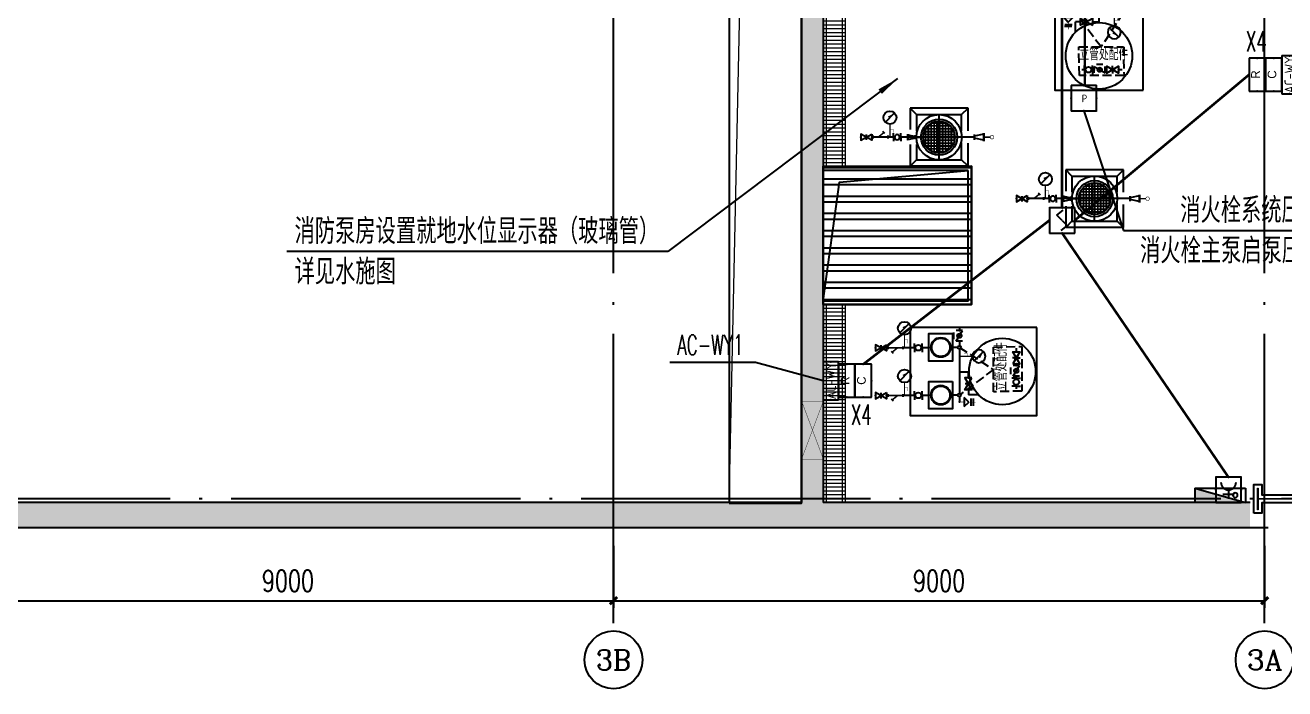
# Model space of a CAD drawing. Extents: x -1396510 to 1250330, y -1892470 to 1623980.
# Drawn here: x 832344 to 849755, y -1328750 to -1319576 of the extents above; entities that cross this region are included whole.
import ezdxf
from ezdxf.enums import TextEntityAlignment as Align

# ---------------------------------------------------------------- set-up
doc = ezdxf.new("R2010")
doc.units = 0
doc.header["$LTSCALE"] = 1000
doc.header["$MEASUREMENT"] = 0
for name, pattern in [('CONTINOUS', [0]), ('DASH', [0.35, 0.25, -0.1]), ('DOTE', [2.42, 2, -0.2, 0.02, -0.2])]:
    doc.linetypes.add(name, pattern=pattern)
doc.layers.get('Defpoints').update_dxf_attribs({"color": 210})
for name, color, linetype in [('0-辅助线', 1, 'Continuous'), ('A-AXIS-D', 1, 'Continuous'), ('A-AXIS-DOTE', 14, 'DOTE'), ('A-AXIS-DP', 126, 'Continuous'), ('A-HATCH-2', 251, 'Continuous'), ('A-WINDOW', 140, 'Continuous'), ('AS-COLN', 6, 'Continuous'), ('DIM-消防', 3, 'Continuous'), ('DIM-箱柜', 3, 'Continuous'), ('DIM-通讯', 3, 'Continuous'), ('EQUIP-安防', 3, 'Continuous'), ('EQUIP-消防', 3, 'Continuous'), ('EQUIP-箱柜', 3, 'Continuous'), ('FM_ZF消防', 1, 'Continuous'), ('SB_ZF消火栓', 10, 'Continuous'), ('SB_ZF消火栓M', 10, 'Continuous'), ('SB_ZF消防', 1, 'Continuous'), ('TEL_LEAD', 3, 'Continuous'), ('WIRE-照明', 1, 'Continuous'), ('建-墙-填充', 8, 'Continuous')]:
    doc.layers.add(name, color=color, linetype=linetype)
doc.layers.add('A-WALL-HATCH', color=8, linetype='Continuous', lineweight=13)
doc.layers.add('S-col', color=2, linetype='Continuous', lineweight=0)
doc.layers.add('A-云线2', color=3, linetype='Continuous', plot=False)
doc.styles.add('_TCH_AXIS', font='COMPLEX', dxfattribs={"bigfont": 'GBCBIG'})
doc.styles.add('_TCH_DIM_T3', font='SIMPLEX', dxfattribs={"width": 0.705882, "bigfont": 'GBCBIG'})
doc.styles.add('_TEL_ATTDEF', font='GBENOR', dxfattribs={"width": 0.8, "height": 3, "bigfont": 'GBCBIG'})
doc.styles.add('_TEL_DIM', font='SIMPLEX', dxfattribs={"width": 0.8, "height": 3.5, "bigfont": 'HZTXT'})
doc.styles.add('HZTXT5', font='aa.shx', dxfattribs={"width": 0.7, "bigfont": 'hztxt.shx'})
doc.styles.get("Standard").update_dxf_attribs({"font": 'gbenor.shx', "bigfont": 'gbcbig.shx'})
doc.styles.add('TG_LINETYPE', font='SIMPLEX', dxfattribs={"width": 0.8, "height": 3, "bigfont": 'HZTXT'})
doc.linetypes.add('TG_X', pattern='A,1,-0.3,["X",TG_LINETYPE,S=0.1,R=0,X=-0.25,Y=-0.15],0', length=1.3)
doc.dimstyles.new('_TCH_ARCH&&100', dxfattribs={"dimtxt": 297.5, "dimasz": 100, "dimexe": 100, "dimexo": 100, "dimgap": 126.25, "dimtad": 1, "dimdec": 0, "dimzin": 0, "dimdsep": 46, "dimtxsty": '_TCH_DIM_T3', "dimblk": 'ARCHTICK', "dimcen": 0.09, "dimclrt": 7, "dimazin": 2, "dimtfac": 1, "dimtdec": 0, "dimtix": 1, "dimtmove": 2, "dimatfit": 3, "dimfxl": 0, "dimtolj": 1, "dimtzin": 0, "dimarcsym": 0})

# ---------------------------------------------------------------- blocks, each defined once
blk = doc.blocks.new('A$C5D961328')
at = {"layer": 'SB_ZF消火栓'}
blk.add_hatch(color=256, dxfattribs=at).paths.add_polyline_path([(0, 40), (700, 40), (700, 240)])
for p, q in [((700, 240), (0, 240)), ((0, 240), (0, 40)), ((700, 240), (0, 40)), ((700, 240), (700, 40)), ((0, 40), (700, 40))]:
    blk.add_line(p, q, dxfattribs=at)
at = {"layer": 'SB_ZF消火栓', "color": 1}
blk.add_circle((140, 140), 32.5, dxfattribs=at)
blk = doc.blocks.new('we42342343234')
at = {"layer": 'SB_ZF消火栓M', "xscale": -1}
blk.add_blockref('A$C5D961328', (-99120, 582579), dxfattribs=at)
blk = doc.blocks.new('$VALVE$00000597')
at = {"color": 0}
blk.add_line((-93, 357), (93, 543), dxfattribs=at)
blk.add_lwpolyline([(93, 543, 0, 50, 0), (-31, 456, 50, 50, 0)], format="xyseb", dxfattribs=at)
for points, const_width in [([(0, 300), (0, 0)], 30), ([(0, 182), (75, 182), (75, 107)], 7.5)]:
    blk.add_lwpolyline(points, dxfattribs=dict(at, const_width=const_width))
blk.add_circle((0, 450), 150, dxfattribs=at)
blk = doc.blocks.new('$VALVE$00000296')
at = {"color": 0}
for points in [[(-125, 72), (-125, -72), (125, 72), (125, -72), (-125, 72)], [(0, 60), (0, -64)]]:
    blk.add_lwpolyline(points, dxfattribs=at)
for p in [(-125, 0), (125, 0)]:
    blk.add_point(p, dxfattribs=at)
blk = doc.blocks.new('$VALVE$00000447')
at = {"color": 0}
for p, q in [((-82, 0), (-82, 90)), ((-82, 0), (-82, -90)), ((82, 0), (82, 90)), ((82, 0), (82, -90))]:
    blk.add_line(p, q, dxfattribs=at)
blk.add_circle((0, 0), 60.1, dxfattribs=at)
for p in [(-82, 0), (82, 0)]:
    blk.add_point(p, dxfattribs=at)
blk = doc.blocks.new('$VALVE$00000322')
at = {"color": 0}
for p, q in [((-80, 317), (89, 317)), ((4, 216), (-102, 110)), ((-102, 110), (102, 110)), ((87, 272), (-81, 272)), ((102, 110), (4, 216))]:
    blk.add_line(p, q, dxfattribs=at)
at = {"color": 0, "const_width": 8.96}
for points in [[(4, 216), (4, 377)], [(0, 0), (0, 110)]]:
    blk.add_lwpolyline(points, dxfattribs=at)
at = {"color": 0}
blk.add_point((0, 0), dxfattribs=at)
at = {"color": 0, "flags": 9}
for tag in ['YSIZE', 'XSIZE']:
    blk.add_attdef(tag, (0, 110), '', height=0.5, dxfattribs=at)
blk = doc.blocks.new('$VALVE$00000314')
at = {"color": 0}
for p, q in [((-125, -75), (-125, 75)), ((-125, 75), (125, -75)), ((-75, 125), (75, 125)), ((125, -75), (125, 75))]:
    blk.add_line(p, q, dxfattribs=at)
blk.add_circle((0, 0), 50, dxfattribs=at)
for p in [(-125, 0), (125, 0)]:
    blk.add_point(p, dxfattribs=at)
blk.add_solid([(0, 125), (0, 150), (75, 125)], dxfattribs=at)
blk = doc.blocks.new('$VALVE$00000295')
at = {"color": 0}
blk.add_lwpolyline([(-125, 72), (-125, -72), (125, 72), (125, -72), (-125, 72)], dxfattribs=at)
for p in [(-125, 0), (125, 0)]:
    blk.add_point(p, dxfattribs=at)
blk = doc.blocks.new('$VALVE$00000501')
for p, q in [((-175, 32), (-175, -32)), ((175, 32), (175, -32)), ((96, -77), (50, -123))]:
    blk.add_line(p, q)
at = {"const_width": 35}
for points in [[(-175, 0), (175, 0)], [(-52, 0), (73, -100)]]:
    blk.add_lwpolyline(points, dxfattribs=at)
for p in [(-175, -2), (175, -2)]:
    blk.add_point(p)
blk = doc.blocks.new('A$C6FBA1FAC')
at = {"layer": '0-辅助线', "color": 0, "linetype": 'DASH', "ltscale": 0.5}
blk.add_lwpolyline([(1160, 944), (1631, 639), (1160, 284)], dxfattribs=at)
blk.add_lwpolyline([(1631, 947), (2024, 957), (2024, 340), (1631, 330)], close=True, dxfattribs=at)
at = {"layer": 'SB_ZF消防', "color": 0, "linetype": 'TG_X', "ltscale": 0.5}
for p, q in [((1160, 1218), (1160, 1179)), ((170, 938), (150, 938)), ((538, 938), (380, 938)), ((736, 938), (646, 938)), ((1138, 944), (1065, 944)), ((1160, 1029), (1160, 967)), ((1160, 922), (1160, 608)), ((1946, 931), (1946, 883)), ((1946, 716), (1946, 695)), ((1160, 608), (1284, 608)), ((1160, 608), (1160, 307)), ((1284, 523), (1284, 608)), ((1946, 545), (1946, 519)), ((1284, 357), (1284, 287)), ((1946, 410), (1946, 372)), ((170, 278), (150, 278)), ((538, 278), (380, 278)), ((736, 278), (646, 278)), ((1138, 284), (1065, 284)), ((1160, 262), (1160, 189)), ((1426, 287), (1284, 287))]:
    blk.add_line(p, q, dxfattribs=at)
at = {"layer": 'SB_ZF消防', "color": 0, "linetype": 'CONTINOUS'}
blk.add_lwpolyline([(2229, 1220), (479, 1220), (479, 0), (2229, 0)], close=True, dxfattribs=at)
at = {"layer": 'SB_ZF消防', "color": 0, "linetype": 'CONTINOUS', "elevation": -9}
for points in [[(1065, 1134), (1065, 755), (736, 755), (736, 1134)], [(1065, 474), (1065, 95), (736, 95), (736, 474)]]:
    blk.add_lwpolyline(points, close=True, dxfattribs=at)
at = {"layer": 'SB_ZF消防', "color": 0}
for points in [[(1946, 799), (1893, 799)], [(1946, 799), (2000, 799)]]:
    blk.add_lwpolyline(points, dxfattribs=at)
at = {"layer": 'SB_ZF消防', "color": 0, "linetype": 'CONTINOUS'}
for centre, radius in [((903, 944, -9), 136), ((903, 944, -9), 126), ((1754, 610), 460), ((903, 284, -9), 136), ((903, 284, -9), 126)]:
    blk.add_circle(centre, radius, dxfattribs=at)
at = {"layer": 'SB_ZF消防', "color": 0, "linetype": 'TG_X'}
for centre in [(1160, 944), (1946, 799), (1160, 284)]:
    blk.add_circle(centre, 22.5, dxfattribs=at)
at = {"layer": 'FM_ZF消防', "color": 8, "yscale": 0.6, "zscale": 0.6}
for name, p, xscale, rotation in [('$VALVE$00000314', (1160, 1104), 0.6, 90.00000000000001), ('$VALVE$00000597', (1160, 821), -0.6, 270), ('$VALVE$00000314', (1946, 620), 0.6, 90), ('$VALVE$00000322', (1160, 189), 0.6, 269.9999999999999)]:
    blk.add_blockref(name, p, dxfattribs=dict(at, xscale=xscale, rotation=rotation))
at = {"layer": 'SB_ZF消防', "color": 8, "extrusion": (0, 0, -1), "xscale": -0.6000000000058208, "yscale": 0.6000000000058208, "zscale": -0.6000000000058208}
for p in [(-401, 938), (-401, 278)]:
    blk.add_blockref('$VALVE$00000597', p, dxfattribs=at)
at = {"layer": 'SB_ZF消防', "color": 8, "linetype": 'ByBlock', "xscale": -0.6000000000058208, "yscale": 0.6000000000058208, "zscale": 0.6000000000058208}
for p in [(75, 938), (75, 278)]:
    blk.add_blockref('$VALVE$00000296', p, dxfattribs=at)
at = {"layer": 'SB_ZF消防', "color": 0, "linetype": 'Continuous', "xscale": 0.6, "yscale": -0.6, "zscale": 0.6, "rotation": 180.016219414936}
for p in [(275, 938), (275, 278)]:
    blk.add_blockref('$VALVE$00000501', p, dxfattribs=at)
at = {"layer": 'SB_ZF消防', "color": 8, "extrusion": (0, 0, -1)}
for name, p, xscale, yscale, zscale, rotation in [('$VALVE$00000447', (-592, 940), -0.6655000007060895, 0.6655000007060895, -0.6655000007060895, 359.9823166399769), ('$VALVE$00000295', (-1946, 799), -0.6655000007060895, 0.6655000007060895, -0.6655000007060895, 269.9823166399769), ('$VALVE$00000296', (-1284, 440, -9), -0.6655000019456798, 0.6655000019456798, -0.6655000019456798, 89.98231664000984), ('$VALVE$00000447', (-1946, 464), -0.6655000007060895, 0.6655000007060895, -0.6655000007060895, 269.9823166399769), ('$VALVE$00000447', (-592, 280), -0.6655000007060895, 0.6655000007060895, -0.6655000007060895, 359.9823166399769)]:
    blk.add_blockref(name, p, dxfattribs=dict(at, xscale=xscale, yscale=yscale, zscale=zscale, rotation=rotation))
at = {"layer": 'SB_ZF消防', "color": 0, "linetype": 'CONTINOUS'}
blk.add_text('立管处配件', height=168.8, rotation=90, dxfattribs=at).set_placement((1816, 340))
blk = doc.blocks.new('$VALVE$00000486')
at = {"color": 0}
for p, q in [((90, 55), (-90, 16)), ((-90, -48), (-90, 48)), ((90, 72), (90, -72)), ((90, 72), (90, -72)), ((90, -72), (90, 72)), ((90, -55), (-90, -16))]:
    blk.add_line(p, q, dxfattribs=at)
for p in [(-90, 0), (90, 0)]:
    blk.add_point(p, dxfattribs=at)
blk = doc.blocks.new('A$C601508C6')
at = {"layer": 'SB_ZF消防', "linetype": 'ByBlock'}
h = blk.add_hatch(dxfattribs=at)
h.set_pattern_fill('SQUARE', color=0, scale=12.5, angle=-270, style=0)
h.set_pattern_definition([(90, (136137.827, -172778.786), (-19.84375, -5e-09), [19.84375, -19.84375]), (180, (136137.827, -172778.786), (5e-09, -19.84375), [19.84375, -19.84375])])
edge = h.paths.add_edge_path()
edge.add_ellipse((1081, 400), major_axis=(-155, -155), ratio=1, start_angle=135, end_angle=315)
edge.add_ellipse((1081, 400), major_axis=(-155, -155), ratio=1, start_angle=-45, end_angle=135)
at = {"layer": 'SB_ZF消防', "color": 0, "linetype": 'ByBlock'}
for p, q in [((681, 800), (681, 505)), ((768, 712), (681, 800)), ((1481, 800), (681, 800)), ((768, 712), (768, 490)), ((768, 712), (1393, 712)), ((1081, 87), (1081, 712)), ((1393, 712), (1481, 800)), ((1393, 490), (1393, 712)), ((1481, 490), (1481, 800)), ((1568, 400), (643, 400)), ((681, 297), (681, 0)), ((768, 297), (768, 87)), ((1393, 87), (1393, 318)), ((1481, 0), (1481, 318)), ((768, 87), (681, 0)), ((768, 87), (1393, 87)), ((1481, 0), (1393, 87)), ((1481, 0), (681, 0))]:
    blk.add_line(p, q, dxfattribs=at)
at = {"layer": 'SB_ZF消防', "color": 0, "linetype": 'ByBlock', "ltscale": 0.5}
for p, q in [((453, 400), (150, 400)), ((647, 400), (551, 400)), ((756, 400), (831, 400))]:
    blk.add_line(p, q, dxfattribs=at)
at = {"layer": 'SB_ZF消防', "color": 0, "linetype": 'ByBlock', "const_width": 22.5}
for points in [[(1399, 400), (1566, 400)], [(1701, 400), (1788, 400)]]:
    blk.add_lwpolyline(points, dxfattribs=at)
at = {"layer": 'SB_ZF消防', "color": 0, "linetype": 'ByBlock', "const_width": 7.5}
blk.add_lwpolyline([(1813, 375, 1), (1813, 425, 1), (1813, 375, 1)], format="xyb", dxfattribs=at)
at = {"layer": 'SB_ZF消防', "color": 0, "linetype": 'ByBlock'}
for radius in [313, 250, 219]:
    blk.add_circle((1081, 400), radius, dxfattribs=at)
at = {"layer": 'SB_ZF消防', "color": 8, "linetype": 'ByBlock', "extrusion": (0, 0, -1), "xscale": -0.6000000000058209, "yscale": 0.6000000000058209, "zscale": -0.6000000000058209}
blk.add_blockref('$VALVE$00000597', (-401, 400), dxfattribs=at)
at = {"layer": 'SB_ZF消防', "color": 8, "linetype": 'ByBlock', "xscale": -0.6000000000058209, "yscale": 0.6000000000058209, "zscale": 0.6000000000058208}
for name, p in [('$VALVE$00000296', (75, 400)), ('$VALVE$00000447', (502, 400)), ('$VALVE$00000486', (701, 400))]:
    blk.add_blockref(name, p, dxfattribs=at)
at = {"layer": 'SB_ZF消防', "color": 0, "linetype": 'ByBlock', "xscale": 0.6, "yscale": -0.6, "zscale": 0.6}
blk.add_blockref('$VALVE$00000501', (274, 403), dxfattribs=at)
at = {"layer": 'SB_ZF消防', "color": 8, "linetype": 'ByBlock', "xscale": -0.7500000000000002, "yscale": 0.7500000000000002, "zscale": 0.75, "rotation": 180}
blk.add_blockref('$VALVE$00000486', (1633, 400), dxfattribs=at)
blk = doc.blocks.new('_ArchTick')
at = {"color": 0, "linetype": 'ByBlock', "const_width": 0.4}
blk.add_lwpolyline([(-0.5, -0.5), (0.5, 0.5)], dxfattribs=at)
blk = doc.blocks.new('*D5827')
at = {"layer": 'A-AXIS-D', "color": 0, "lineweight": -2, "transparency": 16777216}
for p, q in [((196000, -38700), (196000, -39558)), ((205000, -38700), (205000, -39558)), ((196000, -39458), (205000, -39458))]:
    blk.add_line(p, q, dxfattribs=at)
at = {"layer": 'Defpoints', "color": 0, "transparency": 16777216}
for p in [(196000, -38600), (205000, -38600), (205000, -39458)]:
    blk.add_point(p, dxfattribs=at)
at = {"layer": 'A-AXIS-D', "color": 0, "lineweight": -2, "transparency": 16777216, "xscale": 100, "yscale": 100, "zscale": 100, "rotation": 180}
blk.add_blockref('_ArchTick', (196000, -39458), dxfattribs=at)
at = {"layer": 'A-AXIS-D', "color": 0, "lineweight": -2, "transparency": 16777216, "xscale": 100, "yscale": 100, "zscale": 100}
blk.add_blockref('_ArchTick', (205000, -39458), dxfattribs=at)
at = {"layer": 'A-AXIS-D', "color": 7, "transparency": 16777216, "insert": (200500, -39183), "char_height": 297.5, "attachment_point": 5, "style": '_TCH_DIM_T3'}
blk.add_mtext('\\A1;9000', dxfattribs=at)
blk = doc.blocks.new('*D5828')
at = {"layer": 'A-AXIS-D', "color": 0, "lineweight": -2, "transparency": 16777216}
for p, q in [((205000, -38700), (205000, -39558)), ((214000, -38700), (214000, -39558)), ((205000, -39458), (214000, -39458))]:
    blk.add_line(p, q, dxfattribs=at)
at = {"layer": 'Defpoints', "color": 0, "transparency": 16777216}
for p in [(205000, -38600), (214000, -38600), (214000, -39458)]:
    blk.add_point(p, dxfattribs=at)
at = {"layer": 'A-AXIS-D', "color": 0, "lineweight": -2, "transparency": 16777216, "xscale": 100, "yscale": 100, "zscale": 100, "rotation": 180}
blk.add_blockref('_ArchTick', (205000, -39458), dxfattribs=at)
at = {"layer": 'A-AXIS-D', "color": 0, "lineweight": -2, "transparency": 16777216, "xscale": 100, "yscale": 100, "zscale": 100}
blk.add_blockref('_ArchTick', (214000, -39458), dxfattribs=at)
at = {"layer": 'A-AXIS-D', "color": 7, "transparency": 16777216, "insert": (209500, -39183), "char_height": 297.5, "attachment_point": 5, "style": '_TCH_DIM_T3'}
blk.add_mtext('\\A1;9000', dxfattribs=at)
blk = doc.blocks.new('_FZH')
at = {"layer": 'A-HATCH-2'}
blk.add_lwpolyline([(-0.437, -0.25), (-0.437, 0.25), (-0.297, 0.25), (-0.297, 0.067), (0.298, 0.067), (0.298, 0.25), (0.438, 0.25), (0.438, -0.25), (0.298, -0.25), (0.298, -0.068), (-0.297, -0.068), (-0.297, -0.25)], close=True, dxfattribs=at)
at = {"layer": 'S-col'}
blk.add_lwpolyline([(-0.375, -0.188), (-0.375, 0.187), (-0.36, 0.187), (-0.36, 0.005), (0.36, 0.005), (0.36, 0.187), (0.375, 0.187), (0.375, -0.188), (0.36, -0.188), (0.36, -0.005), (-0.36, -0.005), (-0.36, -0.188)], close=True, dxfattribs=at)
blk = doc.blocks.new('$LinePat$饰面砖')
at = {"color": 0}
for p, q in [((0, 0), (70, 0)), ((0, 0), (0, -100)), ((17.5, 0), (17.5, -100)), ((35, 0), (35, -100)), ((52.5, 0), (52.5, -100)), ((70, 0), (70, -100)), ((0, -100), (70, -100))]:
    blk.add_line(p, q, dxfattribs=at)
at = {"color": 0, "linetype": 'DASH'}
for p, q in [((0, -12.5), (70, -12.5)), ((0, -87.5), (70, -87.5))]:
    blk.add_line(p, q, dxfattribs=at)
blk = doc.blocks.new('$equip$00002649')
for p, q in [((-0.5, 0.5), (-0.5, -0.5)), ((0.5, 0.5), (-0.5, 0.5)), ((0.5, -0.5), (0.5, 0.5)), ((-0.2, 0.2), (0.05, 0.4)), ((0, 0), (-0.2, 0.2)), ((0, 0), (0.2, -0.2)), ((0.2, -0.2), (-0.05, -0.4)), ((-0.5, -0.5), (0.5, -0.5))]:
    blk.add_line(p, q)
at = {"const_width": 0.0571}
blk.add_lwpolyline([(-0.5, 0.5), (0.5, 0.5), (0.5, -0.5), (-0.5, -0.5), (-0.5, 0.5), (0.5, 0.5)], dxfattribs=at)
for p in [(0, 0.5), (-0.5, 0), (0.5, 0), (0, -0.5)]:
    blk.add_point(p)
at = {"color": 7, "flags": 1}
for tag, height, p in [('A', 0.00002, (0, 0)), ('B', 0.4, (0.762, -0.208))]:
    blk.add_attdef(tag, text='', height=height, dxfattribs=at).set_placement(p, align=Align.MIDDLE_CENTER)
blk = doc.blocks.new('$equip$00002656')
for p, q in [((-0.5, 1), (-0.5, 0)), ((0.5, 1), (-0.5, 1)), ((0.5, 0), (0.5, 1)), ((0, 0.5), (0, 0.15)), ((-0.5, 0), (0.5, 0)), ((-0.219, 0.331), (0.222, 0.331))]:
    blk.add_line(p, q)
at = {"const_width": 0.0571}
blk.add_lwpolyline([(-0.5, 1), (0.5, 1), (0.5, 0), (-0.5, 0), (-0.5, 1), (0.5, 1)], dxfattribs=at)
blk.add_arc((0, 0.8), 0.3, 180, 0)
for p in [(0, 1), (-0.5, 0.5), (0.5, 0.5), (0, 0)]:
    blk.add_point(p)
at = {"color": 7, "flags": 1}
for tag, height, p in [('A', 0.00002, (0, 0)), ('B', 0.4, (0.762, 0.292))]:
    blk.add_attdef(tag, text='', height=height, dxfattribs=at).set_placement(p, align=Align.MIDDLE_CENTER)
blk = doc.blocks.new('$equip$00002380')
for p, q in [((0.498, 0.5), (-0.502, 0.5)), ((-0.502, 0.5), (-0.502, -0.5)), ((0.498, -0.5), (0.498, 0.5)), ((-0.502, -0.5), (0.498, -0.5))]:
    blk.add_line(p, q)
at = {"const_width": 0.0571}
blk.add_lwpolyline([(-0.502, 0.5), (0.498, 0.5), (0.498, -0.5), (-0.502, -0.5), (-0.502, 0.5), (0.498, 0.5)], dxfattribs=at)
for p in [(-0.002, 0.5), (-0.502, 0), (0.498, 0), (-0.002, -0.5)]:
    blk.add_point(p)
at = {"color": 7, "style": '_TEL_DIM'}
blk.add_attdef('$TEXT$', text='', height=0.3, dxfattribs=at).set_placement((0.02, -0.008), align=Align.MIDDLE_CENTER)
at = {"color": 7, "style": '_TEL_DIM', "flags": 1}
blk.add_attdef('A', text='', height=0.00002, dxfattribs=at).set_placement((0, 0), align=Align.MIDDLE_CENTER)
blk = doc.blocks.new('$equip$00002773')
for p, q in [((0.65, 0.65), (-0.65, 0.65)), ((-0.65, 0.65), (-0.65, 0)), ((0.65, 0), (0.65, 0.65)), ((-0.65, 0), (0.65, 0))]:
    blk.add_line(p, q)
at = {"const_width": 0.04}
blk.add_lwpolyline([(-0.65, 0.65), (-0.65, 0), (0.65, 0), (0.65, 0.65), (-0.65, 0.65), (-0.65, 0)], dxfattribs=at)
for p in [(0, 0.65), (-0.65, 0.325), (0, 0), (0.65, 0.325)]:
    blk.add_point(p)
at = {"color": 7}
blk.add_attdef('$TEXT$', text='', height=0.4, dxfattribs=at).set_placement((0.006, 0.343), align=Align.MIDDLE_CENTER)
at = {"color": 7, "flags": 1}
for tag, p in [('A', (0, 0)), ('B', (0.905, 0.246))]:
    blk.add_attdef(tag, text='', height=0.4, dxfattribs=at).set_placement(p, align=Align.MIDDLE_CENTER)
blk = doc.blocks.new('$equip$00002708')
for p, q in [((-0.75, 0.6), (-0.75, 0)), ((0.75, 0.6), (-0.75, 0.6)), ((0.75, 0), (0.75, 0.6)), ((-0.75, 0), (0.75, 0))]:
    blk.add_line(p, q)
at = {"const_width": 0.0571}
blk.add_lwpolyline([(-0.75, 0.6), (-0.75, 0), (0.75, 0), (0.75, 0.6), (-0.75, 0.6), (-0.75, 0)], dxfattribs=at)
for p in [(0, 0.6), (-0.75, 0.3), (0, 0), (0.75, 0.3)]:
    blk.add_point(p)
at = {"color": 7, "style": '_TEL_DIM'}
blk.add_attdef('$TEXT$', text='', height=0.4, dxfattribs=at).set_placement((0, 0.3), align=Align.MIDDLE_CENTER)
at = {"color": 7, "style": '_TEL_DIM', "flags": 1}
for tag in ['REMARK', 'A']:
    blk.add_attdef(tag, text='', height=0.4, dxfattribs=at).set_placement((0, 0), align=Align.MIDDLE_CENTER)
blk = doc.blocks.new('世赫3#厂房一层0821')
at = {"layer": 'A-HATCH-2'}
h = blk.add_hatch(dxfattribs=at)
h.set_pattern_fill('ANSI32', color=8, scale=50, angle=135)
h.set_pattern_definition([(180, (381554.18, -893630.89), (-1e-14, -238.125), []), (180, (381474.8, -893551.5), (-1e-14, -238.125), [])])
h.paths.add_polyline_path([(209950, -33450.9), (207900, -33455.9), (207900, -35365.9), (209950, -35360.9)])
at = {"layer": '建-墙-填充'}
for points in [[(207900, -22990), (207600, -22990), (207600, -38100.9), (207750, -38217.6), (207900, -38100.9)], [(196400, -38100.9), (196400, -38450), (195700.6, -38450), (195700, -38450.9), (207750, -38450.9), (207750, -38217.6), (207600, -38100.9)], [(214050, -38450), (213800, -38450), (213800, -38100.9), (207900, -38100.9), (207750, -38217.6), (207750, -38450.9), (214050, -38450.9)]]:
    blk.add_hatch(color=256, dxfattribs=at).paths.add_polyline_path(points)
at = {"layer": 'A-AXIS-D'}
for centre in [(205000, -40276.3), (214000, -40276.3)]:
    blk.add_circle(centre, 400, dxfattribs=at)
at = {"layer": 'A-AXIS-DOTE', "color": 8, "ltscale": 2}
blk.add_line((218234.2, -38050), (194994.2, -38050), dxfattribs=at)
for points in [[(205000, -39770), (205000, -16810)], [(214000, -39770), (214000, -16810)]]:
    blk.add_lwpolyline(points, dxfattribs=at)
at = {"layer": 'A-AXIS-DP', "color": 8}
blk.add_lwpolyline([(207900, -33450.9), (209950, -33450.9), (209950, -35360.9), (207900, -35360.9)], close=True, dxfattribs=at)
at = {"layer": 'A-HATCH-2', "color": 8}
blk.add_lwpolyline([(207900, -35310.9), (208124.2, -33670.9), (209900, -33510.9)], dxfattribs=at)
at = {"layer": 'A-WALL-HATCH'}
blk.add_lwpolyline([(206600, -38110.9), (206917.9, -23317.7), (207600, -23100)], dxfattribs=at)
at = {"layer": 'A-WINDOW', "color": 8}
blk.add_lwpolyline([(209950, -33450.9), (207900, -33455.9), (207900, -35365.9), (209950, -35360.9)], close=True, dxfattribs=at)
at = {"layer": 'A-WINDOW', "color": 8, "const_width": 5}
blk.add_lwpolyline([(207600, -37500), (207900, -37500), (207900, -36700), (207600, -36700)], close=True, dxfattribs=at)
for points in [[(207600, -36700), (207900, -37500)], [(207600, -37500), (207900, -36700)]]:
    blk.add_lwpolyline(points, dxfattribs=at)
at = {"layer": 'AS-COLN', "color": 8}
for p, q in [((207600, -22990), (207600, -38100.9)), ((207900, -22990), (207900, -38100.9)), ((207600, -38100.9), (196400, -38100.9)), ((213800, -38100.9), (207900, -38100.9)), ((207750, -38450.9), (195700, -38450.9)), ((214050, -38450.9), (207750, -38450.9)), ((214050, -38450.9), (214050, -38450))]:
    blk.add_line(p, q, dxfattribs=at)
for points in [[(206600, -38110.9), (207600, -38110.9), (207600, -23100), (206600, -23100)], [(209900, -33510.9), (207900, -33510.9), (207900, -35310.9), (209900, -35310.9)]]:
    blk.add_lwpolyline(points, close=True, dxfattribs=at)
at = {"layer": 'A-WALL-HATCH', "yscale": 3, "zscale": 3}
for p, xscale, rotation in [((208200, -31342.1), 3.019102133014555, 270.0001690309123), ((208200, -31553.5), 3.019102133014555, 270.0001690309123), ((208200, -31764.8), 3.019102133014555, 270.0001690309123), ((208200, -31976.2), 3.019102133014555, 270.0001690309123), ((208200, -32187.5), 3.019102133014555, 270.0001690309123), ((208200, -32398.8), 3.019102133014555, 270.0001690309123), ((208200, -32610.2), 3.019102133014555, 270.0001690309123), ((208200, -32821.5), 3.019102133014555, 270.0001690309123), ((208200, -33032.8), 3.019102133014555, 270.0001690309123), ((208200, -33244.2), 3.019102133014555, 270.0001690309123), ((208200, -35365.5), 3.005896639420585, 270.0001690309121), ((208200, -35575.9), 3.005896639420585, 270.0001690309121), ((208200, -35786.3), 3.005896639420585, 270.0001690309121), ((208200, -35996.8), 3.005896639420585, 270.0001690309121), ((208200, -36207.2), 3.005896639420585, 270.0001690309121), ((208200, -36417.6), 3.005896639420585, 270.0001690309121), ((208200, -36628), 3.005896639420585, 270.0001690309121), ((208200, -36838.4), 3.005896639420585, 270.0001690309121), ((208200, -37048.8), 3.005896639420585, 270.0001690309121), ((208200, -37259.2), 3.005896639420585, 270.0001690309121), ((208200, -37469.6), 3.005896639420585, 270.0001690309121), ((208200, -37680.1), 3.005896639420585, 270.0001690309121), ((208200, -37890.5), 3.005896639420585, 270.0001690309121)]:
    blk.add_blockref('$LinePat$饰面砖', p, dxfattribs=dict(at, xscale=xscale, rotation=rotation))
at = {"layer": 'AS-COLN', "color": 8, "xscale": 800, "yscale": 800, "zscale": 800}
blk.add_blockref('_FZH', (214200, -38050), dxfattribs=at)
at = {"layer": 'SB_ZF消火栓'}
blk.add_blockref('we42342343234', (312854.2, -620720), dxfattribs=at)
at = {"layer": 'SB_ZF消防', "color": 8, "rotation": 270}
blk.add_blockref('A$C6FBA1FAC', (211100, -30171.1), dxfattribs=at)
at = {"layer": 'SB_ZF消防', "color": 8}
for name, p in [('A$C601508C6', (208419.2, -33450)), ('A$C601508C6', (210569.2, -34300)), ('A$C6FBA1FAC', (208621.1, -36900))]:
    blk.add_blockref(name, p, dxfattribs=at)
at = {"layer": 'A-AXIS-D', "color": 7, "style": '_TCH_AXIS'}
for s, height, p, p2 in [('3B', 282.17, (204758.1, -40417.3), (205241.9, -40417.3)), ('3A', 276.42, (213756.5, -40414.5), (214243.5, -40414.5))]:
    blk.add_text(s, height=height, dxfattribs=at).set_placement(p, p2, align=Align.FIT)
at = {"layer": 'A-AXIS-D'}
for base, p1, p2, picture, middle in [((205000, -39458), (196000, -38600), (205000, -38600), '*D5827', (200500, -39183)), ((214000, -39458), (205000, -38600), (214000, -38600), '*D5828', (209500, -39183))]:
    dim = blk.add_linear_dim(base=base, p1=p1, p2=p2, angle=0, dimstyle='_TCH_ARCH&&100', dxfattribs=at)
    dim.commit()
    dim.dimension.update_dxf_attribs({"geometry": picture, "text_midpoint": middle, "dimtype": 161})

msp = doc.modelspace()

# ---------------------------------------------------------------- linework, layer by layer
at = {"layer": 'DIM-消防'}
for p, q in [((844401.7, -1320313.9), (841228.8, -1322704.3)), ((841228.8, -1322704.3), (835962.3, -1322704.3))]:
    msp.add_line(p, q, dxfattribs=at)
msp.add_lwpolyline([(844401.7, -1320313.9, 0, 80, 0), (844162.1, -1320494.4, 0, 0, 0)], format="xyseb", dxfattribs=at)
at = {"layer": 'DIM-箱柜'}
for p, q in [((842440, -1324240), (841254.3, -1324240)), ((843375.9, -1324491.5), (842440, -1324240))]:
    msp.add_line(p, q, dxfattribs=at)
at = {"layer": 'DIM-通讯'}
for p, q in [((846977.8, -1320761.5), (847524.4, -1322414)), ((847524.4, -1322414), (851564.4, -1322414))]:
    msp.add_line(p, q, dxfattribs=at)
at = {"layer": 'WIRE-照明', "linetype": 'Continuous', "const_width": 35}
for points in [[(846675.8, -1322099), (846675.8, -1318820)], [(846990, -1320411.5), (846990, -1318822.4)], [(846850.8, -1322274), (849260.8, -1320260)], [(843927.1, -1324264), (846500.8, -1322274)], [(846675.8, -1322449), (848975.8, -1325824.8)]]:
    msp.add_lwpolyline(points, dxfattribs=at)

# ---------------------------------------------------------------- block references
at = {"layer": 'A-云线2'}
msp.add_blockref('世赫3#厂房一层0821', (635475.8, -1288074), dxfattribs=at)
at = {"layer": 'EQUIP-安防'}
ref = msp.add_blockref('$equip$00002380', (846978.5, -1320586.5), dxfattribs=dict(at, xscale=350, yscale=350, zscale=350))
ref.add_attrib('$TEXT$', 'P', dxfattribs={"layer": '0', "color": 7, "height": 105, "style": '_TEL_ATTDEF'}).set_placement((846985.5, -1320589.4), align=Align.MIDDLE_CENTER)
at = {"layer": 'EQUIP-消防'}
ref = msp.add_blockref('$equip$00002773', (849488.3, -1320260), dxfattribs=dict(at, xscale=349.9999999999998, yscale=349.9999999999998, zscale=349.9999999999998, rotation=90.00000000002079))
ref.add_attrib('$TEXT$', 'R', dxfattribs={"layer": '0', "color": 7, "height": 120, "rotation": 90, "style": 'HZTXT5'}).set_placement((849445.7, -1320257.8), align=Align.BOTTOM_CENTER)
ref = msp.add_blockref('$equip$00002773', (849715.8, -1320260), dxfattribs=dict(at, xscale=349.9999999999998, yscale=349.9999999999998, zscale=349.9999999999998, rotation=90.00000000002079))
ref.add_attrib('$TEXT$', 'C', dxfattribs={"layer": '0', "color": 7, "height": 120, "rotation": 90, "style": 'HZTXT5'}).set_placement((849673.2, -1320257.8), align=Align.BOTTOM_CENTER)
at = {"layer": 'EQUIP-消防', "xscale": 350, "yscale": 350, "zscale": 350}
for name, p in [('$equip$00002649', (846675.8, -1322274)), ('$equip$00002656', (848975.8, -1326174.8))]:
    msp.add_blockref(name, p, dxfattribs=at)
at = {"layer": 'EQUIP-消防'}
ref = msp.add_blockref('$equip$00002773', (843813.4, -1324491.5), dxfattribs=dict(at, xscale=349.9999999999998, yscale=349.9999999999998, zscale=349.9999999999998, rotation=90.00000000002079))
ref.add_attrib('$TEXT$', 'R', dxfattribs={"layer": '0', "color": 7, "height": 120, "rotation": 90, "style": 'HZTXT5'}).set_placement((843770.7, -1324489.4), align=Align.BOTTOM_CENTER)
ref = msp.add_blockref('$equip$00002773', (844040.9, -1324491.5), dxfattribs=dict(at, xscale=349.9999999999998, yscale=349.9999999999998, zscale=349.9999999999998, rotation=90.00000000002079))
ref.add_attrib('$TEXT$', 'C', dxfattribs={"layer": '0', "color": 7, "height": 120, "rotation": 90, "style": 'HZTXT5'}).set_placement((843998.2, -1324489.4), align=Align.BOTTOM_CENTER)
at = {"layer": 'EQUIP-箱柜'}
ref = msp.add_blockref('$equip$00002708', (849925.8, -1320260), dxfattribs=dict(at, xscale=350, yscale=350, zscale=350, rotation=90))
ref.add_attrib('$TEXT$', 'AC-WY', dxfattribs={"layer": '0', "color": 7, "height": 140, "rotation": 90, "style": '_TEL_ATTDEF'}).set_placement((849820.8, -1320260), align=Align.MIDDLE_CENTER)
ref = msp.add_blockref('$equip$00002708', (843585.9, -1324491.5), dxfattribs=dict(at, xscale=350, yscale=350, zscale=350, rotation=90))
ref.add_attrib('$TEXT$', 'AC-WY', dxfattribs={"layer": '0', "color": 7, "height": 140, "rotation": 90, "style": '_TEL_ATTDEF'}).set_placement((843480.9, -1324491.5), align=Align.MIDDLE_CENTER)

# ---------------------------------------------------------------- texts
at = {"layer": 'DIM-消防', "color": 7, "style": '_TEL_DIM', "width": 0.8}
for s, p in [('消防泵房设置就地水位显示器（玻璃管）', (836067.3, -1322599.3)), ('详见水施图', (836067.3, -1323159.3))]:
    msp.add_text(s, height=350, dxfattribs=at).set_placement(p)
at = {"layer": 'DIM-箱柜', "color": 7, "style": '_TEL_DIM', "width": 0.6}
msp.add_text('AC-WY1', height=280, dxfattribs=at).set_placement((841359.3, -1324135))
at = {"layer": 'DIM-通讯', "color": 7, "style": '_TEL_DIM', "width": 0.8}
for s, p in [('消火栓系统压力开关', (848309.7, -1322309)), ('消火栓主泵启泵压力详见水施', (847754.1, -1322869))]:
    msp.add_text(s, height=350, dxfattribs=at).set_placement(p)
at = {"layer": 'TEL_LEAD', "color": 7, "style": '_TEL_DIM', "width": 0.6}
for p in [(849217.1, -1319938.8), (843756.3, -1325100.4)]:
    msp.add_text('X4', height=280, dxfattribs=at).set_placement(p)

doc.saveas('drawing.dxf')
